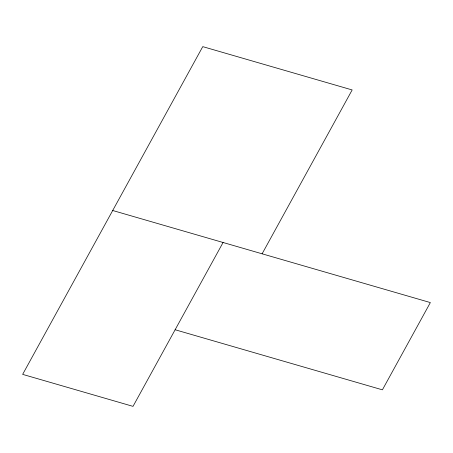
<?xml version="1.0" encoding="UTF-8"?>
<svg xmlns="http://www.w3.org/2000/svg" width="453" height="453" viewBox="0 0 453 453"><rect width="100%" height="100%" fill="white"/><g stroke="black" fill="none" stroke-linecap="round" stroke-linejoin="round"><path stroke-width="0.68" d="M223.074 242.497L133.018 406.364L22.65 374.371L202.757 46.636L352.162 89.943L262.106 253.81M112.706 210.503L430.35 302.576L382.4 389.835L175.124 329.75"/></g></svg>
